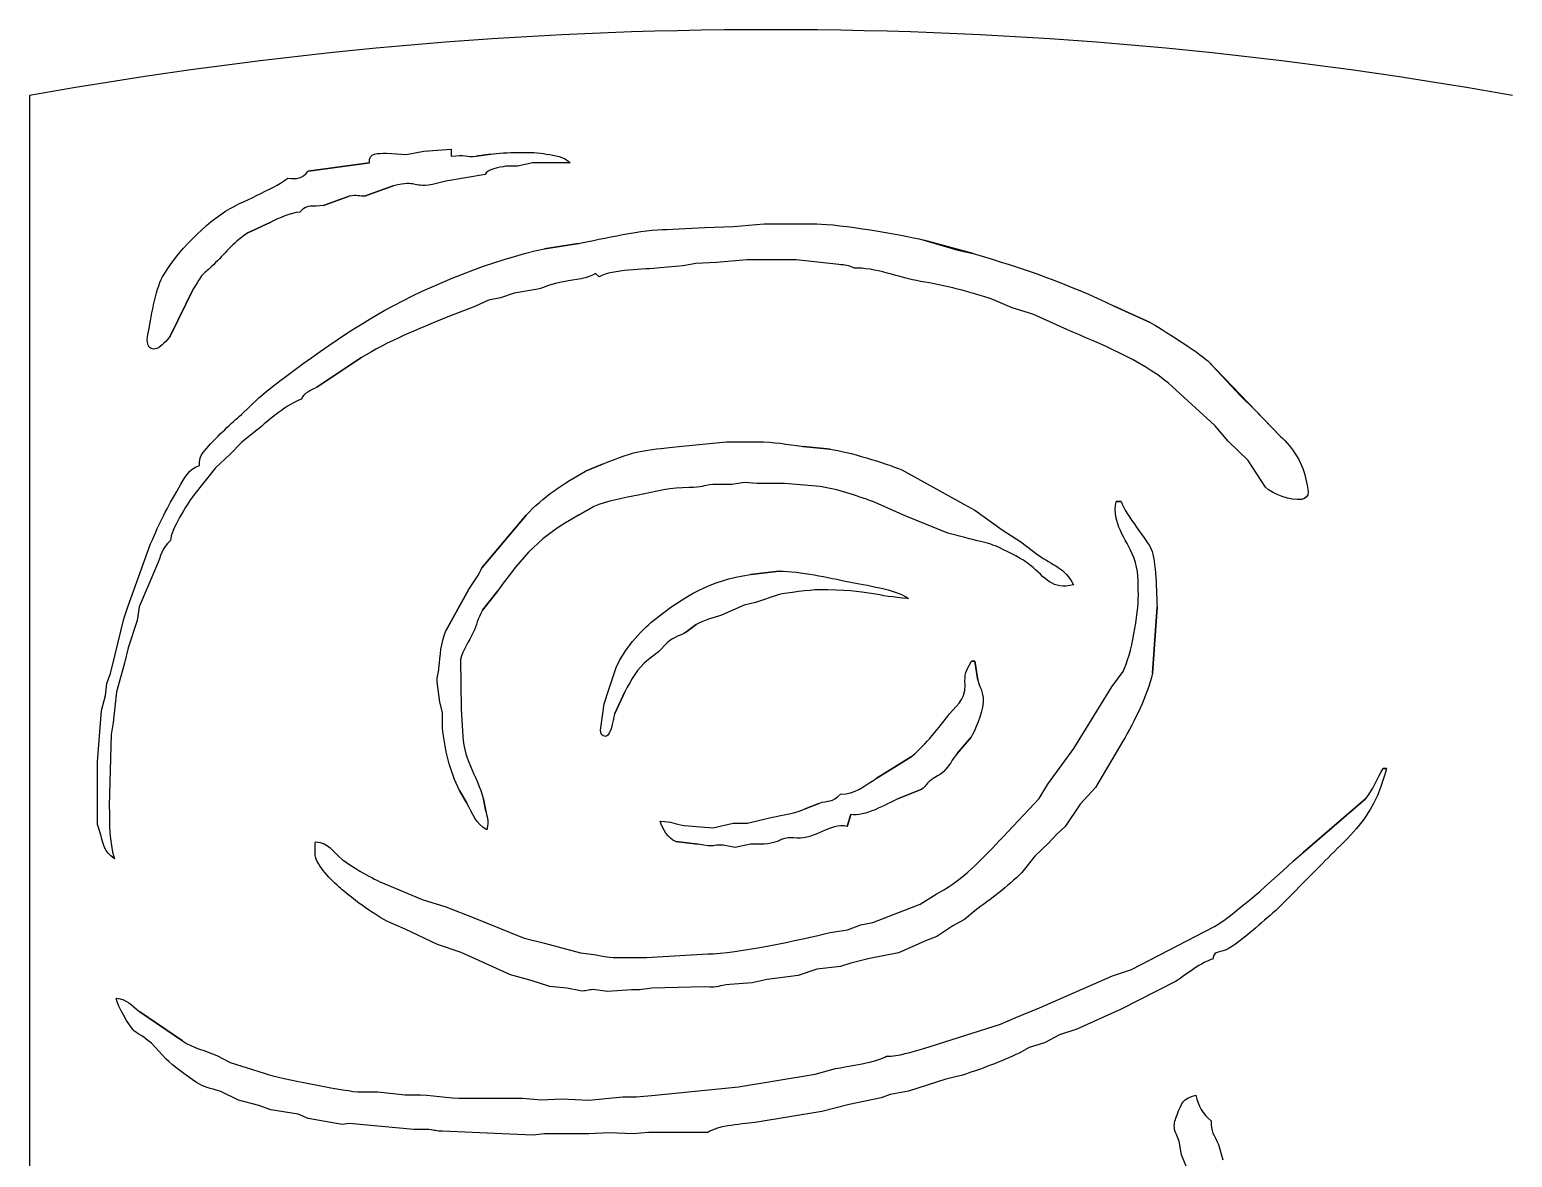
# Model space of a CAD drawing. Header units: inches. Extents: x -30 to 210, y -30 to 170.
# Drawn here: x -30 to 30, y 124.4 to 170 of the extents above; entities that cross this region are included whole.
import ezdxf

# ---------------------------------------------------------------- set-up
doc = ezdxf.new("R2010")
doc.units = ezdxf.units.IN
doc.header["$MEASUREMENT"] = 0

# ---------------------------------------------------------------- blocks, each defined once
blk = doc.blocks.new('2018-03-03 Embellishment 01')
at = {"color": 7}
for p, q in [((135.896008, 1725.392168), (135.896008, 1725.392168)), ((135.896008, 1725.392168), (135.896008, 1725.392168)), ((135.896008, 1725.392168), (145.272008, 1724.832168)), ((145.272008, 1724.832168), (153.496008, 1726.256168)), ((153.496008, 1726.256168), (166.296008, 1727.288168)), ((166.296008, 1727.288168), (166.296008, 1723.920168)), ((178.064008, 1723.920168), (184.952008, 1724.984168)), ((184.952008, 1724.984168), (178.064008, 1723.920168)), ((99.096008, 1716.888168), (127.896008, 1720.888168)), ((127.896008, 1720.888168), (99.096008, 1716.888168)), ((197.496008, 1719.240168), (191.896008, 1719.240168)), ((204.696008, 1720.816168), (197.496008, 1719.240168)), ((222.296008, 1720.816168), (204.696008, 1720.816168)), ((139.096008, 1709.992168), (125.496, 1705.136168)), ((125.496, 1705.136168), (139.096008, 1709.992168)), ((163.896, 1712.216168), (157.496008, 1710.576168)), ((182.296008, 1715.288168), (163.896, 1712.216168)), ((118.296, 1705.136168), (106.296008, 1700.832168)), ((106.296008, 1700.832168), (118.296, 1705.136168)), ((81.496, 1692.968168), (70.632, 1687.880168)), ((70.632, 1687.880168), (81.496, 1692.968168)), ((267.672008, 1689.560168), (285.496008, 1690.416168)), ((285.496008, 1690.416168), (299.096016, 1690.960168)), ((299.096016, 1690.960168), (313.496008, 1692.088168)), ((313.496008, 1692.088168), (338.296008, 1692.088168)), ((210.296008, 1680.480168), (226.296008, 1682.968168)), ((226.296008, 1682.968168), (210.296008, 1680.480168)), ((388.696008, 1684.504168), (404.696016, 1679.752168)), ((411.895984, 1678.144168), (388.696008, 1684.504168)), ((291.088008, 1674.040168), (281.496008, 1673.552168)), ((305.496008, 1675.288168), (291.088008, 1674.040168)), ((328.696008, 1675.288168), (305.496008, 1675.288168)), ((348.696008, 1673.056168), (328.696008, 1675.288168)), ((404.696016, 1679.752168), (411.895984, 1678.144168)), ((235.896008, 1667.288168), (234.296008, 1668.888168)), ((234.296008, 1668.888168), (235.896008, 1667.288168)), ((275.432008, 1672.440168), (264.696008, 1671.424168)), ((281.496008, 1673.552168), (275.432008, 1672.440168)), ((45.192, 1661.688168), (34.088, 1639.288168)), ((34.088, 1639.288168), (45.192, 1661.688168)), ((207.096008, 1661.440168), (195.896008, 1659.608176)), ((177.496008, 1653.224168), (164.696008, 1648.368168)), ((183.896, 1656.280168), (177.496008, 1653.224168)), ((189.496008, 1657.376168), (183.896, 1656.280168)), ((195.896008, 1659.608176), (189.496008, 1657.376168)), ((430.295984, 1652.624168), (421.495984, 1656.456168)), ((478.295984, 1653.488168), (495.095984, 1645.712168)), ((495.095984, 1645.712168), (478.295984, 1653.488168)), ((439.895984, 1649.752168), (430.295984, 1652.624168)), ((455.895984, 1642.472168), (439.895984, 1649.752168)), ((123.896, 1629.200168), (103.096, 1615.440168)), ((103.096, 1615.440168), (123.896, 1629.200168)), ((522.287984, 1627.720168), (537.631984, 1611.320168)), ((556.519984, 1592.192168), (522.287984, 1627.720168)), ((525.591984, 1597.320176), (503.823984, 1617.224168)), ((537.631984, 1611.320168), (543.983984, 1605.200168)), ((67.704, 1602.520168), (75.896, 1610.424176)), ((75.896, 1610.424176), (67.704, 1602.520168)), ((543.983984, 1605.200168), (556.519984, 1592.192168)), ((531.895984, 1590.056176), (525.591984, 1597.320176)), ((75.096, 1595.248168), (67.896, 1589.520168)), ((52.32, 1587.832168), (52.32, 1587.832168)), ((52.32, 1587.832168), (52.32, 1587.832168)), ((62.136, 1583.656176), (55.392, 1577.448168)), ((67.896, 1589.520168), (62.136, 1583.656176)), ((273.496008, 1587.512168), (295.896016, 1589.688176)), ((295.896016, 1589.688176), (310.296008, 1589.688176)), ((331.896008, 1587.512168), (344.696016, 1586.248168)), ((344.696016, 1586.248168), (331.896008, 1587.512168)), ((541.319984, 1580.856176), (531.895984, 1590.056176)), ((55.392, 1577.448168), (45.104, 1564.424176)), ((229.496008, 1575.808168), (237.496008, 1579.136176)), ((237.496008, 1579.136176), (229.496008, 1575.808168)), ((378.296016, 1576.528176), (407.432016, 1560.312176)), ((549.399984, 1568.336168), (541.319984, 1580.856176)), ((298.296008, 1569.688168), (289.496008, 1569.688168)), ((304.360008, 1570.608176), (298.296008, 1569.688168)), ((310.296008, 1570.048168), (304.360008, 1570.608176)), ((323.096008, 1570.048168), (310.296008, 1570.048168)), ((339.896008, 1568.648176), (323.096008, 1570.048168)), ((233.496008, 1559.240168), (226.296008, 1555.192168)), ((226.296008, 1555.192168), (233.496008, 1559.240168)), ((379.896016, 1554.888168), (364.696016, 1561.624176)), ((407.432016, 1560.312176), (412.695984, 1557.584176)), ((412.695984, 1557.584176), (425.495984, 1548.320176)), ((479.095984, 1561.688176), (481.495984, 1561.688176)), ((481.495984, 1561.688176), (479.095984, 1561.688176)), ((481.495984, 1561.688176), (481.495984, 1561.688176)), ((180.696008, 1530.488176), (201.632008, 1555.256176)), ((201.632008, 1555.256176), (180.696008, 1530.488176)), ((201.632008, 1555.256176), (201.632008, 1555.256176)), ((399.896016, 1546.744176), (379.896016, 1554.888168)), ((14.232, 1512.088176), (24.944, 1541.688168)), ((407.896016, 1544.664168), (399.896016, 1546.744176)), ((425.495984, 1548.320176), (434.295984, 1542.672176)), ((434.295984, 1542.672176), (442.295984, 1536.544176)), ((27.744, 1531.288168), (19.6, 1512.088176)), ((307.096008, 1527.352176), (320.696016, 1528.880176)), ((320.696016, 1528.880176), (307.096008, 1527.352176)), ((163.872, 1500.888176), (174.440008, 1520.088176)), ((174.440008, 1520.088176), (163.872, 1500.888176)), ((188.232008, 1519.624176), (181.112008, 1510.480168)), ((181.112008, 1510.480168), (188.232008, 1519.624176)), ((309.496016, 1514.192176), (304.232008, 1512.856176)), ((320.696016, 1517.880168), (309.496016, 1514.192176)), ((339.096016, 1520.088176), (339.096016, 1520.088176)), ((339.096016, 1520.088176), (339.096016, 1520.088176)), ((12.336, 1506.488176), (14.232, 1512.088176)), ((19.6, 1512.088176), (18.552, 1505.688176)), ((304.232008, 1512.856176), (293.496008, 1508.256176)), ((498.407984, 1512.088176), (496.215984, 1480.888176)), ((496.215984, 1480.888176), (498.407984, 1512.088176)), ((8.304, 1489.688176), (12.336, 1506.488176)), ((18.552, 1505.688176), (14.328, 1492.888176)), ((281.568008, 1503.816176), (276.624008, 1500.016168)), ((276.624008, 1500.016168), (281.568008, 1503.816176)), ((14.328, 1492.888176), (12.664, 1485.688176)), ((267.968008, 1495.120176), (263.792016, 1490.864176)), ((6.024, 1480.816176), (8.304, 1489.688176)), ((12.664, 1485.688176), (8.888, 1472.088176)), ((170.656008, 1487.288176), (171.096008, 1464.088216)), ((263.792016, 1490.864176), (259.096016, 1487.360176)), ((411.095984, 1486.488176), (412.695984, 1486.488176)), ((412.695984, 1486.488176), (411.095984, 1486.488176)), ((412.695984, 1486.488176), (412.695984, 1486.488176)), ((412.695984, 1486.488176), (414.071984, 1477.688176)), ((414.071984, 1477.688176), (412.695984, 1486.488176)), ((4.384, 1476.088176), (6.024, 1480.816176)), ((240.672008, 1473.688176), (244.168008, 1484.088176)), ((477.135984, 1474.416176), (482.391984, 1481.688176)), ((3.656, 1470.488176), (4.384, 1476.088176)), ((8.888, 1472.088176), (7.328, 1457.688216)), ((161, 1467.288176), (159.744008, 1476.888176)), ((238.328008, 1466.488176), (240.672008, 1473.688176)), ((248.032008, 1472.088176), (243.176008, 1461.688216)), ((243.176008, 1461.688216), (248.032008, 1472.088176)), ((459.247984, 1445.552216), (477.135984, 1474.416176)), ((1.912, 1463.320216), (3.656, 1470.488176)), ((162.232008, 1462.488216), (161, 1467.288176)), ((236.696008, 1455.160216), (238.328008, 1466.488176)), ((0, 1439.288216), (1.912, 1463.320216)), ((162.232008, 1455.288216), (162.232008, 1462.488216)), ((171.096008, 1464.088216), (171.728, 1453.688216)), ((6.376, 1452.088216), (5.496, 1418.488216)), ((7.328, 1457.688216), (6.376, 1452.088216)), ((410.887984, 1450.824216), (404.304016, 1443.184216)), ((404.304016, 1443.184216), (410.887984, 1450.824216)), ((446.999984, 1428.664216), (459.247984, 1445.552216)), ((482.327984, 1448.888216), (469.447984, 1427.160216)), ((0, 1409.688216), (0, 1439.288216)), ((366.296016, 1431.384216), (382.744016, 1441.592216)), ((382.744016, 1441.592216), (366.296016, 1431.384216)), ((604.695984, 1436.088216), (606.295984, 1436.088216)), ((606.295984, 1436.088216), (604.695984, 1436.088216)), ((606.295984, 1436.088216), (606.295984, 1436.088216)), ((173.744008, 1419.864216), (170.320008, 1425.688216)), ((170.320008, 1425.688216), (173.744008, 1419.864216)), ((387.728016, 1426.424216), (376.696016, 1421.976216)), ((376.696016, 1421.976216), (387.728016, 1426.424216)), ((442.943984, 1421.912216), (446.999984, 1428.664216)), ((469.447984, 1427.160216), (462.295984, 1419.256216)), ((181.592008, 1421.688216), (182.592008, 1416.088216)), ((182.592008, 1416.088216), (181.592008, 1421.688216)), ((332.824016, 1417.056216), (339.232008, 1419.688216)), ((339.232008, 1419.688216), (332.824016, 1417.056216)), ((425.791984, 1403.752216), (442.943984, 1421.912216)), ((462.295984, 1419.256216), (455.135984, 1408.760216)), ((566.959984, 1396.504216), (596.391984, 1421.760216)), ((596.391984, 1421.760216), (566.959984, 1396.504216)), ((1.52, 1404.888216), (0, 1409.688216)), ((275.896016, 1409.240216), (289.496008, 1408.200216)), ((289.496008, 1408.200216), (298.960016, 1410.336216)), ((298.960016, 1410.336216), (305.728008, 1410.336216)), ((305.728008, 1410.336216), (316.696008, 1413.024216)), ((354.296016, 1414.488216), (352.696016, 1408.888216)), ((352.696016, 1408.888216), (354.296016, 1414.488216)), ((451.359984, 1405.360216), (447.359984, 1400.976216)), ((455.135984, 1408.760216), (451.359984, 1405.360216)), ((282.296016, 1400.592216), (271.968008, 1401.760216)), ((271.968008, 1401.760216), (282.296016, 1400.592216)), ((299.896008, 1399.008216), (294.296016, 1399.976216)), ((307.096008, 1400.504216), (299.896008, 1399.008216)), ((313.496008, 1400.504216), (307.096008, 1400.504216)), ((447.359984, 1400.976216), (440.863984, 1394.952216)), ((440.863984, 1394.952216), (434.719984, 1387.224216)), ((574.895984, 1390.152216), (554.223984, 1369.368216)), ((554.223984, 1369.368216), (574.895984, 1390.152216)), ((135.096, 1381.848216), (152.696008, 1374.528216)), ((152.696008, 1374.528216), (163.896, 1371.048216)), ((386.960008, 1372.272216), (394.432016, 1377.000216)), ((394.432016, 1377.000216), (398.160016, 1378.984216)), ((163.896, 1371.048216), (177.496008, 1365.768216)), ((364.696016, 1363.760216), (386.960008, 1372.272216)), ((412.711984, 1369.192216), (407.760016, 1365.112216)), ((144.696008, 1360.560216), (137.496008, 1363.624216)), ((159.896008, 1353.416216), (144.696008, 1360.560216)), ((177.496008, 1365.768216), (200.696008, 1356.368216)), ((344.696016, 1358.984216), (352.760016, 1360.320216)), ((352.760016, 1360.320216), (359.096016, 1362.544216)), ((359.096016, 1362.544216), (364.696016, 1363.760216)), ((402.296016, 1362.192216), (394.872016, 1357.048216)), ((407.760016, 1365.112216), (402.296016, 1362.192216)), ((486.295984, 1341.608216), (525.495984, 1361.856216)), ((171.096008, 1349.512216), (159.896008, 1353.416216)), ((200.696008, 1356.368216), (210.296008, 1353.904216)), ((210.296008, 1353.904216), (227.096008, 1349.384216)), ((390.296016, 1355.400216), (376.696016, 1349.400216)), ((394.872016, 1357.048216), (390.296016, 1355.400216)), ((194.296008, 1339.112216), (171.096008, 1349.512216)), ((227.096008, 1349.384216), (233.496008, 1348.648216)), ((244.696008, 1347.288216), (258.296008, 1347.288216)), ((258.296008, 1347.288216), (287.096008, 1348.888216)), ((363.096016, 1346.696216), (354.296016, 1344.528216)), ((376.696016, 1349.400216), (363.096016, 1346.696216)), ((338.296008, 1341.720216), (329.496016, 1338.848216)), ((349.496016, 1342.928216), (338.296008, 1341.720216)), ((354.296016, 1344.528216), (349.496016, 1342.928216)), ((477.495984, 1338.648216), (486.295984, 1341.608216)), ((203.896008, 1336.488216), (194.296008, 1339.112216)), ((212.696008, 1333.528216), (203.896008, 1336.488216)), ((220.696008, 1332.872216), (212.696008, 1333.528216)), ((227.096008, 1331.488216), (220.696008, 1332.872216)), ((260.696016, 1332.792216), (255.096008, 1331.976216)), ((285.496008, 1333.432216), (260.696016, 1332.792216)), ((307.896008, 1335.304216), (297.496016, 1334.576216)), ((315.024008, 1336.872216), (307.896008, 1335.304216)), ((329.496016, 1338.848216), (315.024008, 1336.872216)), ((443.095984, 1323.616216), (477.495984, 1338.648216)), ((507.095984, 1335.896216), (481.495984, 1322.936216)), ((239.896008, 1331.328216), (233.032008, 1332.120216)), ((251.096008, 1331.976216), (239.896008, 1331.328216)), ((255.096008, 1331.976216), (251.096008, 1331.976216)), ((19.896, 1321.720216), (39.968, 1308.064216)), ((39.968, 1308.064216), (19.896, 1321.720216)), ((424.695984, 1315.864216), (431.895984, 1319.104216)), ((431.895984, 1319.104216), (443.095984, 1323.616216)), ((481.495984, 1322.936216), (460.695984, 1313.560216)), ((388.696008, 1304.408216), (424.695984, 1315.864216)), ((460.695984, 1313.560216), (452.559984, 1310.808216)), ((32.232, 1299.416216), (25.32, 1306.936216)), ((25.32, 1306.936216), (32.232, 1299.416216)), ((438.295984, 1304.952216), (433.495984, 1302.288216)), ((445.495984, 1307.088216), (438.295984, 1304.952216)), ((452.559984, 1310.808216), (445.495984, 1307.088216)), ((56.024, 1301.192216), (62.296, 1297.912216)), ((62.296, 1297.912216), (78.296, 1292.784216)), ((301.496008, 1286.376216), (337.496016, 1292.384216)), ((337.496016, 1292.384216), (347.096008, 1295.032216)), ((406.296016, 1291.760216), (399.096016, 1290.032216)), ((66.296, 1280.176216), (58.296, 1284.088216)), ((122.296008, 1284.032216), (131.896, 1284.032216)), ((131.896, 1284.032216), (144.696008, 1282.664216)), ((262.296016, 1282.488216), (301.496008, 1286.376216)), ((381.496016, 1284.320216), (372.832016, 1282.904216)), ((399.096016, 1290.032216), (381.496016, 1284.320216)), ((75.896, 1277.640216), (66.296, 1280.176216)), ((81.496, 1275.616216), (75.896, 1277.640216)), ((144.696008, 1282.664216), (151.896, 1282.664216)), ((175.896008, 1281.080216), (199.896008, 1281.080216)), ((199.896008, 1281.080216), (208.696008, 1280.344216)), ((208.696008, 1280.344216), (218.304008, 1280.848216)), ((218.304008, 1280.848216), (231.096008, 1280.120216)), ((231.096008, 1280.120216), (247.096008, 1281.688216)), ((247.096008, 1281.688216), (253.496008, 1281.688216)), ((253.496008, 1281.688216), (262.296016, 1282.488216)), ((353.496008, 1278.192216), (340.696016, 1274.896216)), ((368.624008, 1281.312216), (353.496008, 1278.192216)), ((372.832016, 1282.904216), (368.624008, 1281.312216)), ((94.296008, 1273.584216), (81.496, 1275.616216)), ((99.096008, 1271.504216), (94.296008, 1273.584216)), ((115.096, 1268.776216), (99.096008, 1271.504216)), ((340.696016, 1274.896216), (310.296008, 1269.824216)), ((118.296, 1269.200216), (115.096, 1268.776216)), ((148.696, 1266.440216), (118.296, 1269.200216)), ((155.896008, 1266.440216), (148.696, 1266.440216)), ((190.296008, 1264.288216), (162.296008, 1265.656216)), ((204.696008, 1263.664216), (190.296008, 1264.288216)), ((210.296008, 1264.272216), (204.696008, 1263.664216)), ((216.696008, 1264.272216), (210.296008, 1264.272216)), ((231.096008, 1264.272216), (216.696008, 1264.272216)), ((240.696008, 1264.808216), (231.096008, 1264.272216)), ((251.896008, 1264.352216), (240.696008, 1264.808216)), ((259.096016, 1264.888216), (251.896008, 1264.352216)), ((287.096008, 1264.888216), (259.096016, 1264.888216)), ((509.927984, 1254.488216), (508.743984, 1260.888216)), ((527.247984, 1259.288216), (529.335984, 1252.088216)), ((513.527984, 1245.688216), (509.927984, 1254.488216))]:
    blk.add_line(p, q, dxfattribs=at)
for points in [[(127.896008, 1720.888168), (127.248, 1725.744168), (132.016, 1725.192168), (135.896008, 1725.392168)], [(166.296008, 1723.920168), (172.720008, 1724.944168), (173.792008, 1723.384168), (178.064008, 1723.920168)], [(184.952008, 1724.984168), (191.624008, 1725.736168), (204.648008, 1726.256168), (211.096008, 1724.984168)], [(211.096008, 1724.984168), (215.448008, 1724.224168), (218.976008, 1724.040168), (222.296008, 1720.816168)], [(89.496008, 1713.688168), (94.264008, 1713.064168), (95.712008, 1713.328168), (99.096008, 1716.888168)], [(191.896008, 1719.240168), (189.328008, 1718.720168), (183.072008, 1717.960168), (182.296008, 1715.288168)], [(62.296, 1699.352168), (68.576, 1702.896168), (85.656, 1709.944168), (89.496008, 1713.688168)], [(157.496008, 1710.576168), (146.776008, 1709.128168), (151.112008, 1712.824168), (139.096008, 1709.992168)], [(106.296008, 1700.832168), (101.064, 1699.816168), (99.080008, 1701.992168), (95.096, 1697.688168)], [(125.496, 1705.136168), (123.160008, 1705.048168), (122.080008, 1705.920168), (118.296, 1705.136168)], [(30.608, 1667.288168), (37.056, 1678.608168), (50.976, 1692.960168), (62.296, 1699.352168)], [(95.096, 1697.688168), (90.768, 1697.288168), (85.448, 1694.848168), (81.496, 1692.968168)], [(226.296008, 1682.968168), (237.128008, 1685.184168), (257.152008, 1689.584168), (267.672008, 1689.560168)], [(338.296008, 1692.088168), (349.088016, 1692.072168), (377.904008, 1687.264168), (388.696008, 1684.504168)], [(70.632, 1687.880168), (64.824, 1684.224168), (60.296, 1678.744168), (55.544, 1673.928168)], [(135.096, 1651.504168), (157.080008, 1663.720168), (185.688008, 1675.152168), (210.296008, 1680.480168)], [(411.895984, 1678.144168), (434.711984, 1671.736168), (456.903984, 1663.728168), (478.295984, 1653.488168)], [(23.632, 1640.088168), (25.176, 1647.632176), (26.984, 1660.928168), (30.608, 1667.288168)], [(55.544, 1673.928168), (49.744, 1668.040168), (50.088, 1670.448168), (45.192, 1661.688168)], [(234.296008, 1668.888168), (230.920008, 1666.360168), (224.120008, 1665.768168), (219.896008, 1665.064168)], [(264.696008, 1671.424168), (256.880008, 1670.680168), (242.528008, 1670.832168), (235.896008, 1667.288168)], [(355.896016, 1671.288168), (353.448008, 1672.888168), (351.520016, 1672.592168), (348.696008, 1673.056168)], [(387.096008, 1665.112168), (377.600016, 1666.704168), (365.224016, 1671.880168), (355.896016, 1671.288168)], [(219.896008, 1665.064168), (212.816008, 1663.896168), (210.672008, 1662.272168), (207.096008, 1661.440168)], [(421.495984, 1656.456168), (410.495984, 1660.272168), (398.568016, 1663.192168), (387.096008, 1665.112168)], [(75.896, 1610.424176), (91.320008, 1623.272168), (117.560008, 1641.760176), (135.096, 1651.504168)], [(164.696008, 1648.368168), (150.680008, 1642.768168), (136.864008, 1637.032168), (123.896, 1629.200168)], [(27.832, 1633.520168), (23.216, 1632.032168), (23.016, 1637.080168), (23.632, 1640.088168)], [(34.088, 1639.288168), (32.824, 1637.672168), (29.768, 1634.152168), (27.832, 1633.520168)], [(503.823984, 1617.224168), (491.023984, 1627.896168), (471.263984, 1635.960176), (455.895984, 1642.472168)], [(495.095984, 1645.712168), (500.735984, 1642.872168), (517.319984, 1631.936168), (522.287984, 1627.720168)], [(103.096, 1615.440168), (100.400008, 1613.680176), (96.816, 1612.848168), (95.896008, 1609.688168)], [(95.896008, 1609.688168), (89.632008, 1607.744176), (80.168, 1599.688168), (75.096, 1595.248168)], [(52.32, 1587.832168), (56.256, 1592.224168), (63.16, 1598.648176), (67.704, 1602.520168)], [(556.519984, 1592.192168), (562.279984, 1586.992176), (567.351984, 1579.032168), (568.567984, 1571.288168)], [(47.896, 1578.488168), (47.552, 1582.744176), (49.568, 1584.760168), (52.32, 1587.832168)], [(237.496008, 1579.136176), (254.240008, 1586.048168), (256.112016, 1585.448176), (273.496008, 1587.512168)], [(310.296008, 1589.688176), (318.632016, 1589.680176), (323.792016, 1588.512176), (331.896008, 1587.512168)], [(344.696016, 1586.248168), (352.896016, 1585.064176), (370.480016, 1579.720176), (378.296016, 1576.528176)], [(38.288, 1568.088168), (40.928, 1572.584168), (42.552, 1576.888176), (47.896, 1578.488168)], [(201.632008, 1555.256176), (209.352008, 1563.432176), (219.616008, 1570.520176), (229.496008, 1575.808168)], [(289.496008, 1569.688168), (284.504008, 1569.056176), (284.480008, 1568.216168), (278.296008, 1568.200168)], [(568.567984, 1571.288168), (569.103984, 1567.856176), (571.167984, 1563.376176), (566.279984, 1562.608168)], [(24.944, 1541.688168), (29.44, 1552.456176), (32.392, 1558.064168), (38.288, 1568.088168)], [(45.104, 1564.424176), (41.968, 1560.280176), (34.424, 1548.152176), (34.296, 1543.288168)], [(254.296008, 1564.616176), (248.016008, 1563.304176), (239.336008, 1561.784176), (233.496008, 1559.240168)], [(278.296008, 1568.200168), (270.040008, 1568.176168), (262.304016, 1566.296176), (254.296008, 1564.616176)], [(364.696016, 1561.624176), (356.632008, 1564.400176), (348.376016, 1567.424176), (339.896008, 1568.648176)], [(566.279984, 1562.608168), (561.687984, 1561.880176), (552.439984, 1565.064176), (549.399984, 1568.336168)], [(487.407984, 1535.288176), (483.695984, 1544.760168), (477.199984, 1550.928176), (479.095984, 1561.688176)], [(481.495984, 1561.688176), (483.623984, 1555.256176), (493.871984, 1543.416176), (495.695984, 1539.152176)], [(226.296008, 1555.192168), (208.608008, 1545.560176), (199.744008, 1535.880176), (188.232008, 1519.624176)], [(34.296, 1543.288168), (29.928, 1539.432176), (29.936, 1536.224176), (27.744, 1531.288168)], [(431.895984, 1536.016176), (419.615984, 1542.568176), (420.831984, 1541.296176), (407.896016, 1544.664168)], [(438.871984, 1531.600176), (436.943984, 1533.224176), (434.127984, 1534.824176), (431.895984, 1536.016176)], [(442.295984, 1536.544176), (449.111984, 1531.776176), (455.255984, 1530.288176), (459.095984, 1522.488176)], [(489.591984, 1517.688168), (489.447984, 1524.224176), (489.863984, 1529.024176), (487.407984, 1535.288176)], [(495.695984, 1539.152176), (497.823984, 1534.200168), (498.215984, 1518.016176), (498.407984, 1512.088176)], [(174.440008, 1520.088176), (176.248, 1522.912176), (179.992008, 1527.512176), (180.696008, 1530.488176)], [(320.696016, 1528.880176), (330.512008, 1528.880176), (343.792016, 1525.824176), (353.496008, 1523.824168)], [(459.095984, 1522.488176), (449.383984, 1519.728176), (445.567984, 1525.968176), (438.871984, 1531.600176)], [(261.496008, 1505.680176), (276.784008, 1517.736168), (287.672008, 1524.168176), (307.096008, 1527.352176)], [(353.496008, 1523.824168), (361.040008, 1522.264168), (375.464016, 1520.400176), (381.496016, 1516.088176)], [(339.096016, 1520.088176), (335.816016, 1520.080176), (323.680016, 1518.632176), (320.696016, 1517.880168)], [(381.496016, 1516.088176), (366.200016, 1516.792176), (364.080008, 1520.128176), (339.096016, 1520.088176)], [(482.391984, 1481.688176), (486.343984, 1489.528168), (489.775984, 1508.888168), (489.591984, 1517.688168)], [(181.112008, 1510.480168), (178.664008, 1506.400176), (178.360008, 1503.472176), (176.704008, 1500.088176)], [(293.496008, 1508.256176), (289.920016, 1506.888176), (284.864008, 1505.696176), (281.568008, 1503.816176)], [(160.560008, 1483.288176), (161.248008, 1489.776176), (161.352008, 1494.512176), (163.872, 1500.888176)], [(176.704008, 1500.088176), (174.632, 1495.856176), (171.880008, 1491.928176), (170.656008, 1487.288176)], [(244.168008, 1484.088176), (247.416008, 1491.432176), (255.224008, 1500.728176), (261.496008, 1505.680176)], [(276.624008, 1500.016168), (274.320008, 1498.584176), (271.544008, 1498.352176), (267.968008, 1495.120176)], [(259.096016, 1487.360176), (253.680008, 1482.792176), (251.224008, 1478.152176), (248.032008, 1472.088176)], [(408.080016, 1475.288176), (407.840016, 1480.864176), (408.352016, 1481.648176), (411.095984, 1486.488176)], [(159.744008, 1476.888176), (159.616008, 1479.080176), (160.328008, 1481.128176), (160.560008, 1483.288176)], [(496.215984, 1480.888176), (493.807984, 1470.000176), (487.783984, 1458.536216), (482.327984, 1448.888216)], [(399.304008, 1459.960216), (403.104016, 1465.360216), (408.408016, 1467.792176), (408.080016, 1475.288176)], [(414.071984, 1477.688176), (415.383984, 1472.784176), (417.175984, 1471.888176), (416.431984, 1465.688176)], [(416.431984, 1465.688176), (416.063984, 1462.640216), (412.687984, 1453.304216), (410.887984, 1450.824216)], [(243.176008, 1461.688216), (242.272008, 1459.072216), (241.464008, 1449.376216), (237.784008, 1451.424216)], [(382.744016, 1441.592216), (387.320016, 1445.160216), (395.840016, 1455.024216), (399.304008, 1459.960216)], [(170.320008, 1425.688216), (165.576, 1434.848216), (163.400008, 1445.088216), (162.232008, 1455.288216)], [(171.728, 1453.688216), (171.432008, 1441.424216), (178.496008, 1432.728216), (181.592008, 1421.688216)], [(237.784008, 1451.424216), (236.456008, 1452.160216), (236.608008, 1453.888216), (236.696008, 1455.160216)], [(404.304016, 1443.184216), (402.168016, 1440.400216), (400.592016, 1437.192216), (398.040016, 1434.696216)], [(349.496016, 1424.088216), (356.328008, 1423.928216), (360.968008, 1428.056216), (366.296016, 1431.384216)], [(391.392016, 1430.112216), (390.024008, 1428.880216), (389.408016, 1427.576216), (387.728016, 1426.424216)], [(398.040016, 1434.696216), (395.672016, 1432.392216), (393.600016, 1432.104216), (391.392016, 1430.112216)], [(596.391984, 1421.760216), (599.991984, 1425.944216), (601.959984, 1431.352216), (604.695984, 1436.088216)], [(606.295984, 1436.088216), (603.623984, 1426.952216), (602.199984, 1422.144216), (596.815984, 1413.912216)], [(339.232008, 1419.688216), (343.960008, 1421.400216), (345.504008, 1419.696216), (349.496016, 1424.088216)], [(5.496, 1418.488216), (5.6, 1409.792216), (5.448, 1402.144216), (7.896, 1393.688216)], [(183.096008, 1407.288216), (177.936008, 1409.968216), (176.32, 1415.064216), (173.744008, 1419.864216)], [(182.592008, 1416.088216), (183.568008, 1411.160216), (184.008008, 1412.688216), (183.096008, 1407.288216)], [(316.696008, 1413.024216), (324.312008, 1414.744216), (324.704016, 1414.024216), (332.824016, 1417.056216)], [(376.696016, 1421.976216), (370.768016, 1419.192216), (360.896008, 1413.248216), (354.296016, 1414.488216)], [(271.968008, 1401.760216), (268.376016, 1403.112216), (265.728008, 1407.824216), (264.696008, 1411.288216)], [(264.696008, 1411.288216), (270.688008, 1411.136216), (270.688008, 1410.080216), (275.896016, 1409.240216)], [(352.696016, 1408.888216), (344.360008, 1410.528216), (337.456016, 1402.760216), (329.032008, 1403.352216)], [(596.815984, 1413.912216), (591.831984, 1406.304216), (581.335984, 1396.776216), (574.895984, 1390.152216)], [(7.896, 1393.688216), (2.648, 1397.664216), (3.216, 1399.152216), (1.52, 1404.888216)], [(329.032008, 1403.352216), (319.536008, 1404.024216), (323.952008, 1401.720216), (313.496008, 1400.504216)], [(398.160016, 1378.984216), (408.736016, 1385.528216), (417.311984, 1394.824216), (425.791984, 1403.752216)], [(102.464, 1394.488216), (102.184008, 1396.176216), (102.296008, 1399.808216), (102.464, 1401.688216)], [(102.464, 1401.688216), (109.416008, 1400.928216), (109.784008, 1397.408216), (115.096, 1393.312216)], [(294.296016, 1399.976216), (288.288016, 1400.488216), (291.656008, 1398.744216), (282.296016, 1400.592216)], [(525.495984, 1361.856216), (537.903984, 1369.536216), (555.735984, 1386.576216), (566.959984, 1396.504216)], [(115.096, 1379.064216), (110.992008, 1382.568216), (104.08, 1389.160216), (102.464, 1394.488216)], [(115.096, 1393.312216), (119.752, 1389.720216), (129.576008, 1384.128216), (135.096, 1381.848216)], [(434.719984, 1387.224216), (428.199984, 1380.512216), (420.183984, 1374.792216), (412.711984, 1369.192216)], [(137.496008, 1363.624216), (130.344, 1367.160216), (121.176, 1373.864216), (115.096, 1379.064216)], [(554.223984, 1369.368216), (547.055984, 1363.200216), (540.311984, 1356.768216), (532.359984, 1351.552216)], [(287.096008, 1348.888216), (300.472016, 1349.048216), (330.848016, 1355.600216), (344.696016, 1358.984216)], [(233.496008, 1348.648216), (239.232008, 1347.808216), (237.816008, 1347.296216), (244.696008, 1347.288216)], [(524.695984, 1346.488216), (519.903984, 1345.568216), (511.175984, 1338.592216), (507.095984, 1335.896216)], [(532.359984, 1351.552216), (528.319984, 1348.904216), (525.175984, 1351.208216), (524.695984, 1346.488216)], [(297.496016, 1334.576216), (291.232016, 1334.112216), (293.528008, 1332.864216), (285.496008, 1333.432216)], [(17.312, 1312.664216), (14.64, 1315.320216), (9.616, 1324.200216), (8.696, 1328.088216)], [(8.696, 1328.088216), (14.44, 1327.424216), (15.416, 1324.928216), (19.896, 1321.720216)], [(233.032008, 1332.120216), (231.032008, 1332.096216), (229.640008, 1331.264216), (227.096008, 1331.488216)], [(25.32, 1306.936216), (22.328, 1309.792216), (18.184, 1311.800216), (17.312, 1312.664216)], [(39.968, 1308.064216), (45.08, 1304.488216), (50.6, 1303.536216), (56.024, 1301.192216)], [(371.096016, 1300.888216), (376.944016, 1300.480216), (382.976016, 1303.168216), (388.696008, 1304.408216)], [(47.896, 1287.616216), (44.936, 1289.280216), (34.68, 1296.952216), (32.232, 1299.416216)], [(347.096008, 1295.032216), (352.240016, 1295.936216), (367.528016, 1298.152216), (371.096016, 1300.888216)], [(433.495984, 1302.288216), (425.383984, 1298.384216), (414.919984, 1294.488216), (406.296016, 1291.760216)], [(78.296, 1292.784216), (87.784, 1290.024216), (112.504008, 1285.200216), (122.296008, 1284.032216)], [(58.296, 1284.088216), (55.136, 1285.248216), (50.792, 1286.000216), (47.896, 1287.616216)], [(151.896, 1282.664216), (159.872008, 1282.152216), (167.904008, 1280.808216), (175.896008, 1281.080216)], [(507.847984, 1273.224216), (509.919984, 1278.696216), (510.319984, 1280.912216), (516.695984, 1282.488216)], [(516.695984, 1282.488216), (517.799984, 1277.312216), (519.631984, 1273.720216), (523.895984, 1270.488216)], [(310.296008, 1269.824216), (304.480008, 1268.832216), (291.328016, 1268.480216), (287.096008, 1264.888216)], [(506.535984, 1267.288216), (506.351984, 1269.544216), (507.079984, 1271.200216), (507.847984, 1273.224216)], [(523.895984, 1270.488216), (523.415984, 1265.384216), (525.415984, 1263.944216), (527.247984, 1259.288216)], [(162.296008, 1265.656216), (158.760008, 1265.456216), (158.928008, 1266.064216), (155.896008, 1266.440216)], [(508.743984, 1260.888216), (508.071984, 1263.192216), (506.751984, 1264.656216), (506.535984, 1267.288216)]]:
    blk.add_open_spline(points, degree=3, dxfattribs=at)

msp = doc.modelspace()

# ---------------------------------------------------------------- linework, layer by layer
msp.add_line((-30, 167.332), (-30, 0))
msp.add_arc((0, 0), 170, 79.83575, 100.16425)

# ---------------------------------------------------------------- block references
at = {"xscale": 0.0860228990142487, "yscale": 0.0860228990142487, "zscale": 0.0086022899014249}
msp.add_blockref('2018-03-03 Embellishment 01', (-27.251, 16.583), dxfattribs=at)

doc.saveas('drawing.dxf')
